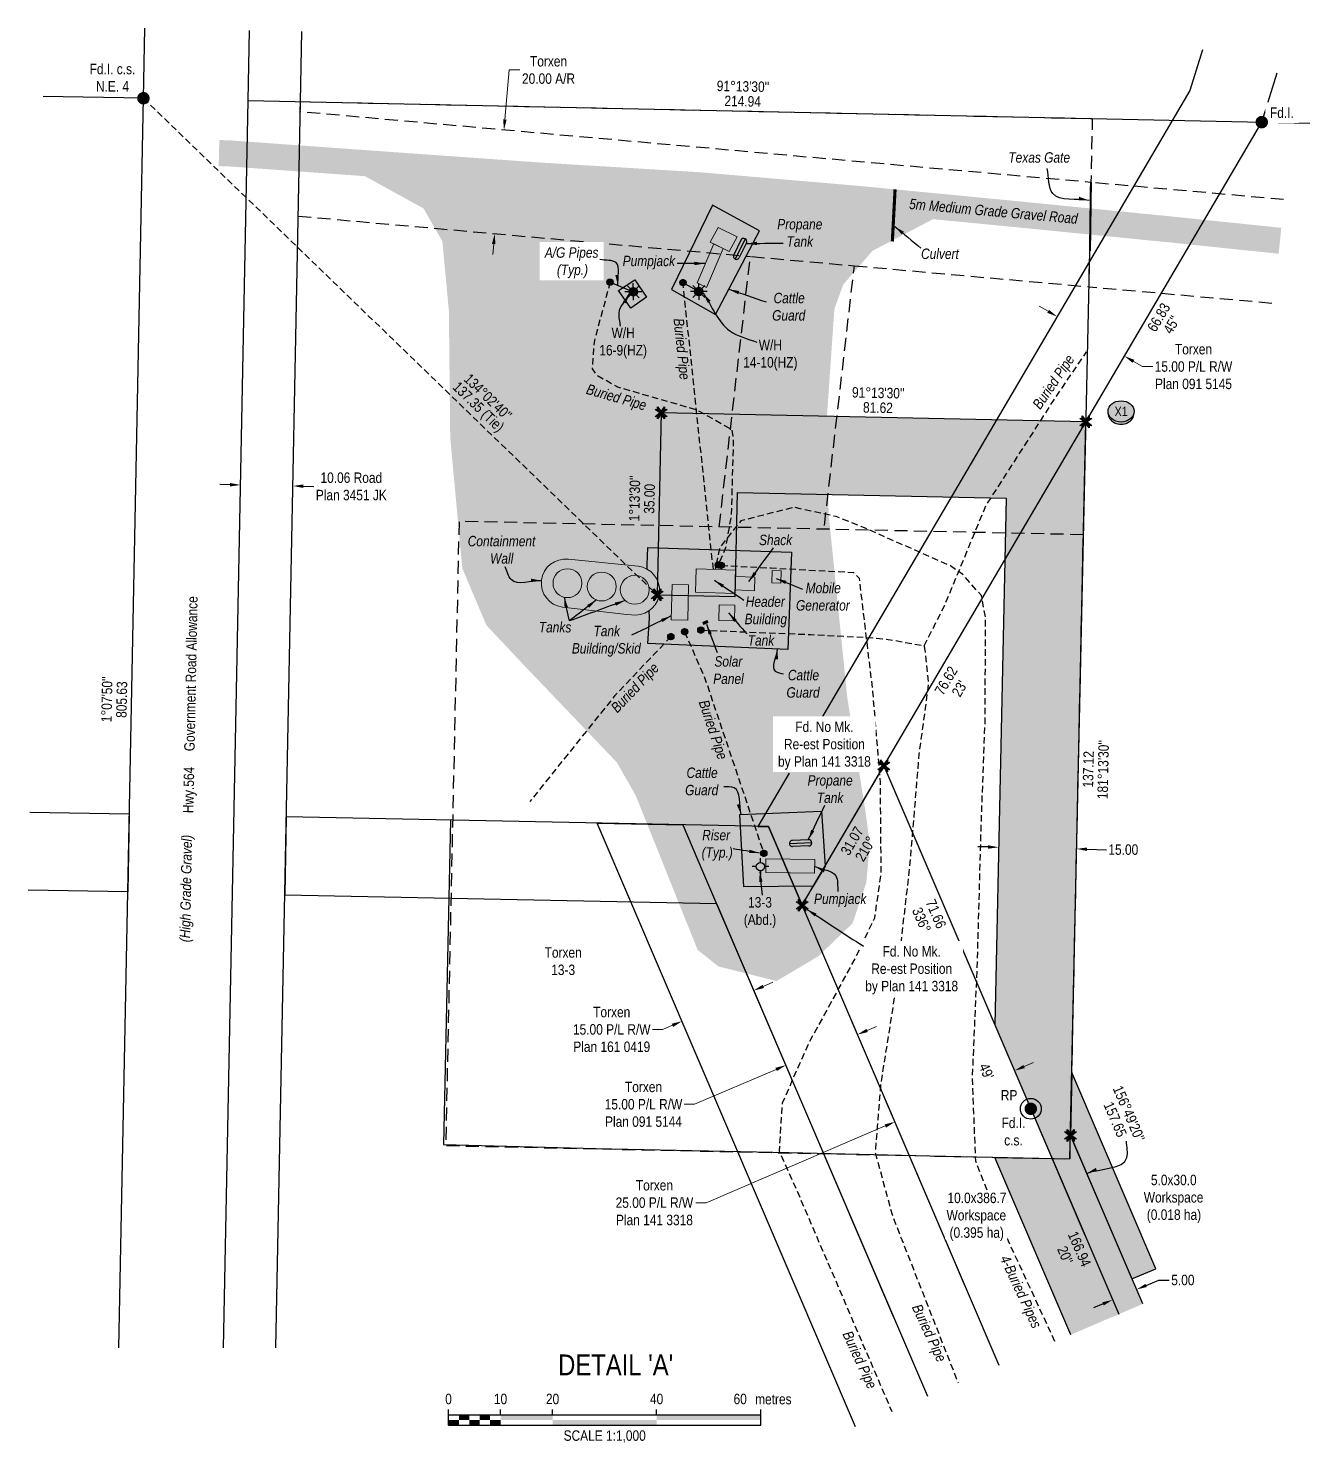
# Model space of a CAD drawing. Extents: x 396563 to 399624, y 5680217 to 5683485.
# Drawn here: x 396563 to 397793, y 5680217 to 5681576 of the extents above; entities that cross this region are included whole.
import ezdxf
from ezdxf.enums import TextEntityAlignment as Align

# ---------------------------------------------------------------- set-up
doc = ezdxf.new("R2010")
doc.units = 0
doc.header["$LTSCALE"] = 5
doc.header["$PDMODE"] = 34
doc.header["$PDSIZE"] = 0.03
for name, pattern in [('foc-ACCESSROAD', [3.75, 2.5, -1.25]), ('foc-TIELINE', [1.875, 1.25, -0.625]), ('UG_PIPE', [1.875, 1.25, -0.625])]:
    doc.linetypes.add(name, pattern=pattern)
doc.layers.get('Defpoints').update_dxf_attribs({"color": 9})
for name, color, linetype in [('35', 37, 'Continuous'), ('AS-FENCE', 48, 'foc-FENCE'), ('AS-PIPE-AG', 44, 'Continuous'), ('AS-PIPE-UG', 44, 'UG_PIPE'), ('AS-PIPE-UG-T', 44, 'Continuous'), ('AS-ROADS', 254, 'Continuous'), ('AS-SYMBOL', 7, 'Continuous'), ('C-AR', 13, 'foc-ACCESSROAD'), ('C-RW', 13, 'Continuous'), ('C-WS', 13, 'foc-ACCESSROAD'), ('C-WS-S', 13, 'Continuous'), ('DETAIL-T', 7, 'Continuous'), ('L-BD', 7, 'Continuous'), ('L-MON', 1, 'Continuous'), ('L-MON-T', 1, 'Continuous'), ('L-ROAD-T', 7, 'Continuous'), ('L-SEC', 7, 'Continuous'), ('L-TIE', 7, 'foc-TIELINE'), ('L-TITLEDB', 4, 'Continuous'), ('L-TITLEDB-T', 4, 'Continuous'), ('P-CROSSINGS', 250, 'Continuous'), ('P-PROPOSED', 10, 'Continuous'), ('P-PROPOSED-H', 21, 'Continuous'), ('P-TEMP-H', 41, 'Continuous'), ('P-TEMP_WORKSPACE', 46, 'Continuous'), ('P-TXT', 4, 'Continuous')]:
    doc.layers.add(name, color=color, linetype=linetype)
for name, color, linetype, lineweight in [('AS-GENERAL', 48, 'Continuous', 18), ('C-RW-T', 13, 'Continuous', 9), ('C-WS-T', 13, 'Continuous', 9), ('P-TEMP-T', 46, 'Continuous', 18), ('T-TEXT', 48, 'Continuous', 18)]:
    doc.layers.add(name, color=color, linetype=linetype, lineweight=lineweight)
doc.styles.add('80', font='ARIALN.TTF', dxfattribs={"height": 10})
doc.styles.add('80CG', font='ARIALN.TTF', dxfattribs={"height": 10})
doc.styles.add('80L', font='ARIALN.TTF', dxfattribs={"height": 10})
doc.styles.add('80LS', font='ARIALNI.TTF', dxfattribs={"height": 10})
doc.styles.add('Crossing', font='ARIALN.TTF', dxfattribs={"height": 10})
doc.styles.add('foc-LtypeFont', font='ARIALN.TTF', dxfattribs={"height": 7.35})
doc.linetypes.add('foc-FENCE', pattern='A,10,-1,["X",foc-LtypeFont,S=0.2,R=0,X=-0.625,Y=-0.75],-1.24', length=12.24)
doc.dimstyles.new('Compass 5 000', dxfattribs={"dimscale": 5, "dimtxt": 9, "dimasz": 2, "dimexe": 0.2, "dimexo": 0.0625, "dimgap": 0.5, "dimtad": 0, "dimtih": 1, "dimtoh": 1, "dimzin": 0, "dimdsep": 46, "dimtxsty": '80CG', "dimcen": 0.1, "dimse1": 1, "dimse2": 1, "dimclrd": 256, "dimclrt": 256, "dimaunit": 1, "dimadec": 4, "dimazin": 0, "dimtfac": 0.06, "dimtofl": 0, "dimtmove": 0, "dimatfit": 1, "dimfxl": 0.2, "dimtolj": 1, "dimtzin": 0, "dimlwd": -1, "dimarcsym": 0})

# ---------------------------------------------------------------- blocks, each defined once
blk = doc.blocks.new('fdia')
at = {"color": 255, "const_width": 1}
blk.add_lwpolyline([(-0.5, 0, 1), (0.5, 0, 1)], format="xyb", close=True, dxfattribs=at)
blk = doc.blocks.new('Fdiaa')
blk.add_blockref('fdia', (0, 0))
blk = doc.blocks.new('fdib')
at = {"color": 1, "const_width": 1.6}
blk.add_lwpolyline([(-0.4, 0, 1), (0.4, 0, 1)], format="xyb", close=True, dxfattribs=at)
at = {"color": 1}
blk.add_circle((0, 0), 0.8, dxfattribs=at)
blk = doc.blocks.new('Fdibb')
blk.add_blockref('fdib', (0, 0))
blk = doc.blocks.new('fdicc')
for name in ['Fdibb', 'Fdiaa']:
    blk.add_blockref(name, (0, 0))
blk = doc.blocks.new('FDI')
blk.add_blockref('fdicc', (0, 0))
blk = doc.blocks.new('GAS')
h = blk.add_hatch(color=255)
h.dxf.hatch_style = 1
edge = h.paths.add_edge_path()
edge.add_arc((0, 0), 0.9, 0, 360)
for p, q in [((-0.81, 0), (-1.62, 0)), ((-0.57, 0.57), (-1.14, 1.14)), ((0, 0.81), (0, 1.62)), ((0.57, 0.57), (1.14, 1.14)), ((1.62, 0), (0.81, 0)), ((-0.57, -0.57), (-1.14, -1.14)), ((0, -0.81), (0, -1.62)), ((1.14, -1.14), (0.57, -0.57))]:
    blk.add_line(p, q)
blk.add_circle((0, 0), 0.8)
blk = doc.blocks.new('RISER')
h = blk.add_hatch(color=255)
h.dxf.hatch_style = 1
edge = h.paths.add_edge_path()
edge.add_arc((0, 0), 0.7, 0, 360)
blk.add_hatch(color=48).paths.add_polyline_path([(0.58, -0.15), (-0.58, -0.15, 0.774597)])
at = {"color": 48}
blk.add_line((-0.58, -0.15), (0.58, -0.15), dxfattribs=at)
blk.add_circle((0, 0), 0.6, dxfattribs=at)
blk = doc.blocks.new('TEMP')
h = blk.add_hatch(color=255)
h.dxf.hatch_style = 1
h.paths.add_polyline_path([(0, 0.25), (-0.67, 1.15), (-0.67, 0.67), (-1.15, 0.67), (-0.25, 0), (-1.15, -0.67), (-0.67, -0.67), (-0.67, -1.15), (0, -0.25), (0.67, -1.15), (0.67, -0.67), (1.15, -0.67), (0.25, 0), (1.15, 0.67), (0.67, 0.67), (0.67, 1.15)])
h.paths.add_polyline_path([(0.57, 0.85), (0.57, 0.57), (0.85, 0.57), (0.08, 0), (0.85, -0.57), (0.57, -0.57), (0.57, -0.85), (0, -0.08), (-0.57, -0.85), (-0.57, -0.57), (-0.85, -0.57), (-0.08, 0), (-0.85, 0.57), (-0.57, 0.57), (-0.57, 0.85), (0, 0.08)], flags=16)
h = blk.add_hatch(color=1)
h.dxf.hatch_style = 1
h.paths.add_polyline_path([(0, 0.08), (-0.57, 0.85), (-0.57, 0.57), (-0.85, 0.57), (-0.08, 0), (-0.85, -0.57), (-0.57, -0.57), (-0.57, -0.85), (0, -0.08), (0.57, -0.85), (0.57, -0.57), (0.85, -0.57), (0.08, 0), (0.85, 0.57), (0.57, 0.57), (0.57, 0.85)])
at = {"color": 1}
for p, q in [((-0.08, 0), (0.08, 0)), ((0, 0.08), (0, -0.08))]:
    blk.add_line(p, q, dxfattribs=at)
at = {"color": 255, "flags": 128}
blk.add_lwpolyline([(-0.25, 0), (-1.15, 0.67), (-0.67, 0.67), (-0.67, 1.15), (0, 0.25), (0.67, 1.15), (0.67, 0.67), (1.15, 0.67), (0.25, 0), (1.15, -0.67), (0.67, -0.67), (0.67, -1.15), (0, -0.25), (-0.67, -1.15), (-0.67, -0.67), (-1.15, -0.67)], close=True, dxfattribs=at)
at = {"color": 1, "flags": 128}
blk.add_lwpolyline([(-0.08, 0), (-0.85, 0.57), (-0.57, 0.57), (-0.57, 0.85), (0, 0.08), (0.57, 0.85), (0.57, 0.57), (0.85, 0.57), (0.08, 0), (0.85, -0.57), (0.57, -0.57), (0.57, -0.85), (0, -0.08), (-0.57, -0.85), (-0.57, -0.57), (-0.85, -0.57)], close=True, dxfattribs=at)
blk = doc.blocks.new('*U538')
at = {"color": 48}
for p, q in [((3.69, 0.75), (0.57, 0.62)), ((3.74, -0.44), (0.62, -0.57))]:
    blk.add_line(p, q, dxfattribs=at)
for centre, start, end in [((0.6, 0.03), 92.3894, 272.3894), ((3.72, 0.16), 272.3894, 452.3894)]:
    blk.add_arc(centre, 0.6, start, end, dxfattribs=at)
at = {"layer": 'Defpoints'}
blk.add_line((4.32, 0.18), (0, 0), dxfattribs=at)
blk = doc.blocks.new('GABD')
for p, q in [((-0.81, 0), (-1.62, 0)), ((0, 0.81), (0, 1.62)), ((1.62, 0), (0.81, 0)), ((0, -0.81), (0, -1.62))]:
    blk.add_line(p, q)
blk.add_circle((0, 0), 0.8)
blk = doc.blocks.new('*U539')
at = {"color": 48}
for p, q in [((1.1, 3.63), (-0.28, 0.8)), ((2.18, 3.1), (0.8, 0.28))]:
    blk.add_line(p, q, dxfattribs=at)
for centre, start, end in [((1.64, 3.36), 334.0566, 514.0566), ((0.26, 0.54), 154.0566, 334.0566)]:
    blk.add_arc(centre, 0.6, start, end, dxfattribs=at)
at = {"layer": 'Defpoints'}
blk.add_line((1.9, 3.9), (0, 0), dxfattribs=at)
blk = doc.blocks.new('*D540')
at = {"layer": 'Defpoints', "color": 0, "transparency": 16777216}
for p in [(396766.7, 5681150), (396817, 5681149), (396816.8, 5681136.4)]:
    blk.add_point(p, dxfattribs=at)
at = {"layer": 'L-TITLEDB-T', "transparency": 16777216}
for p, q in [((396756.5, 5681137.6), (396746.5, 5681137.8)), ((396826.8, 5681136.2), (396836.8, 5681136))]:
    blk.add_line(p, q, dxfattribs=at)
for points in [[(396756.5, 5681139.3), (396756.5, 5681136), (396766.5, 5681137.4)], [(396826.8, 5681137.9), (396826.7, 5681134.6), (396816.8, 5681136.4)]]:
    blk.add_solid(points, dxfattribs=at)
at = {"layer": 'L-TITLEDB-T', "transparency": 16777216, "insert": (396872.9, 5681136), "char_height": 10, "attachment_point": 5, "style": '80CG'}
blk.add_mtext('\\A1;10.06 Road\\PPlan 3451 JK', dxfattribs=at)
blk = doc.blocks.new('*D541')
at = {"layer": 'C-RW-T', "transparency": 16777216}
for p, q in [((397542.1, 5681304.2), (397533.5, 5681309.3)), ((397624, 5681256.1), (397632.7, 5681251.1)), ((397632.7, 5681251.1), (397642.7, 5681251.1))]:
    blk.add_line(p, q, dxfattribs=at)
for points in [[(397543, 5681305.6), (397541.3, 5681302.8), (397550.8, 5681299.1)], [(397624.9, 5681257.6), (397623.2, 5681254.7), (397615.4, 5681261.2)]]:
    blk.add_solid(points, dxfattribs=at)
at = {"layer": 'Defpoints', "color": 0, "transparency": 16777216}
for p in [(397557.5, 5681310.6), (397622.2, 5681272.7), (397615.4, 5681261.2)]:
    blk.add_point(p, dxfattribs=at)
at = {"layer": 'C-RW-T', "transparency": 16777216, "insert": (397681.7, 5681251.1), "char_height": 10, "attachment_point": 5, "style": '80CG'}
blk.add_mtext('\\A1;Torxen\\P15.00 P/L R/W\\PPlan 091 5145', dxfattribs=at)
blk = doc.blocks.new('*D542')
at = {"layer": 'C-RW-T', "transparency": 16777216}
for p, q in [((397020.4, 5681488.3), (397024.6, 5681536)), ((397024.6, 5681536), (397034.6, 5681536)), ((397009.7, 5681368.9), (397008.8, 5681358.9))]:
    blk.add_line(p, q, dxfattribs=at)
for points in [[(397018.7, 5681488.5), (397022, 5681488.2), (397019.5, 5681478.4)], [(397008, 5681369), (397011.3, 5681368.7), (397010.6, 5681378.8)]]:
    blk.add_solid(points, dxfattribs=at)
at = {"layer": 'Defpoints', "color": 0, "transparency": 16777216}
for p in [(396934.9, 5681485.9), (397019.5, 5681478.4), (396926, 5681386.4)]:
    blk.add_point(p, dxfattribs=at)
at = {"layer": 'C-RW-T', "transparency": 16777216, "insert": (397062.3, 5681536), "char_height": 10, "attachment_point": 5, "style": '80CG'}
blk.add_mtext('\\A1;Torxen\\P20.00 A/R', dxfattribs=at)
blk = doc.blocks.new('*D543')
at = {"layer": 'C-RW-T', "transparency": 16777216}
for p, q in [((397268.5, 5680655.7), (397277.7, 5680659.7)), ((397181.2, 5680618.4), (397172, 5680614.4)), ((397172, 5680614.4), (397162, 5680614.4))]:
    blk.add_line(p, q, dxfattribs=at)
for points in [[(397267.9, 5680657.3), (397269.2, 5680654.2), (397259.3, 5680651.8)], [(397180.6, 5680619.9), (397181.9, 5680616.8), (397190.4, 5680622.3)]]:
    blk.add_solid(points, dxfattribs=at)
at = {"layer": 'Defpoints', "color": 0, "transparency": 16777216}
for p in [(397259.8, 5680650.7), (397190.4, 5680622.3), (397190.9, 5680621.2)]:
    blk.add_point(p, dxfattribs=at)
at = {"layer": 'C-RW-T', "transparency": 16777216, "insert": (397123, 5680614.4), "char_height": 10, "attachment_point": 5, "style": '80CG'}
blk.add_mtext('\\A1;Torxen\\P15.00 P/L R/W\\PPlan 161 0419', dxfattribs=at)
blk = doc.blocks.new('*D544')
at = {"layer": 'C-RW-T', "transparency": 16777216}
for p, q in [((397368.2, 5680613.4), (397377.4, 5680617.4)), ((397280.9, 5680576), (397202.6, 5680542.5)), ((397202.6, 5680542.5), (397192.6, 5680542.5))]:
    blk.add_line(p, q, dxfattribs=at)
for points in [[(397367.6, 5680615), (397368.9, 5680611.9), (397359, 5680609.5)], [(397280.2, 5680577.6), (397281.6, 5680574.5), (397290.1, 5680580)]]:
    blk.add_solid(points, dxfattribs=at)
at = {"layer": 'Defpoints', "color": 0, "transparency": 16777216}
for p in [(397361.8, 5680603.1), (397290.1, 5680580), (397292.8, 5680573.6)]:
    blk.add_point(p, dxfattribs=at)
at = {"layer": 'C-RW-T', "transparency": 16777216, "insert": (397153.5, 5680542.5), "char_height": 10, "attachment_point": 5, "style": '80CG'}
blk.add_mtext('\\A1;Torxen\\P15.00 P/L R/W\\PPlan 091 5144', dxfattribs=at)
blk = doc.blocks.new('*D545')
at = {"layer": 'C-RW-T', "transparency": 16777216}
for p, q in [((397519, 5680578.7), (397528.2, 5680582.7)), ((397385.7, 5680521.7), (397213.6, 5680448)), ((397213.6, 5680448), (397203.6, 5680448))]:
    blk.add_line(p, q, dxfattribs=at)
for points in [[(397518.3, 5680580.3), (397519.6, 5680577.2), (397509.8, 5680574.8)], [(397385.1, 5680523.2), (397386.4, 5680520.1), (397394.9, 5680525.6)]]:
    blk.add_solid(points, dxfattribs=at)
at = {"layer": 'Defpoints', "color": 0, "transparency": 16777216}
for p in [(397483.5, 5680636.2), (397368.6, 5680587.1), (397394.9, 5680525.6)]:
    blk.add_point(p, dxfattribs=at)
at = {"layer": 'C-RW-T', "transparency": 16777216, "insert": (397164, 5680448), "char_height": 10, "attachment_point": 5, "style": '80CG'}
blk.add_mtext('\\A1;Torxen\\P25.00 P/L R/W\\PPlan 141 3318', dxfattribs=at)
blk = doc.blocks.new('*D548')
at = {"layer": 'Defpoints', "color": 0, "transparency": 16777216}
for p in [(397496.4, 5680877.7), (397571.4, 5680876), (397569.4, 5680787.8)]:
    blk.add_point(p, dxfattribs=at)
at = {"layer": 'P-TXT', "transparency": 16777216}
for p, q in [((397484.5, 5680789.7), (397474.5, 5680789.9)), ((397579.4, 5680787.5), (397598.3, 5680787.1))]:
    blk.add_line(p, q, dxfattribs=at)
for points in [[(397484.5, 5680791.3), (397484.4, 5680788), (397494.5, 5680789.4)], [(397579.5, 5680789.2), (397579.4, 5680785.9), (397569.4, 5680787.8)]]:
    blk.add_solid(points, dxfattribs=at)
at = {"layer": 'P-TXT', "transparency": 16777216, "insert": (397614.3, 5680787.1), "char_height": 10, "attachment_point": 5, "style": '80CG'}
blk.add_mtext('\\A1;15.00', dxfattribs=at)
blk = doc.blocks.new('*D549')
at = {"layer": 'Defpoints', "color": 0, "transparency": 16777216}
for p in [(397585.1, 5680462.3), (397562.2, 5680452.4), (397604, 5680354.7)]:
    blk.add_point(p, dxfattribs=at)
at = {"layer": 'P-TXT', "transparency": 16777216}
for p, q in [((397636.2, 5680368.5), (397648.3, 5680373.7)), ((397648.3, 5680373.7), (397658.3, 5680373.7)), ((397594.8, 5680350.8), (397585.6, 5680346.9))]:
    blk.add_line(p, q, dxfattribs=at)
for points in [[(397635.5, 5680370), (397636.8, 5680367), (397627, 5680364.6)], [(397594.2, 5680352.3), (397595.5, 5680349.3), (397604, 5680354.7)]]:
    blk.add_solid(points, dxfattribs=at)
at = {"layer": 'P-TXT', "transparency": 16777216, "insert": (397671.5, 5680373.7), "char_height": 10, "attachment_point": 5, "style": '80CG'}
blk.add_mtext('\\A1;5.00', dxfattribs=at)
blk = doc.blocks.new('*U423')
at = {"color": 0}
for p, q in [((-150, 0), (-150, 15)), ((-100, 10), (-100, 15)), ((-50, 10), (-50, 15)), ((50, 10), (50, 15)), ((150.2, 0), (150.2, 15)), ((-150, 10), (150.2, 10)), ((-150, 0), (150.2, 0))]:
    blk.add_line(p, q, dxfattribs=at)
for points in [[(-150, 5), (-140, 5), (-150, 0), (-140, 0)], [(-140, 10), (-130, 10), (-140, 5), (-130, 5)], [(-130, 5), (-120, 5), (-130, 0), (-120, 0)], [(-120, 10), (-110, 10), (-120, 5), (-110, 5)], [(-110, 5), (-100, 5), (-110, 0), (-100, 0)], [(-100, 10), (-50, 10), (-100, 5), (-50, 5)], [(-50, 5), (50, 5), (-50, 0), (50, 0)], [(50, 10), (150.2, 10), (50, 5), (150.2, 5)]]:
    blk.add_solid(points, dxfattribs=at)
at = {"color": 0, "style": '80'}
blk.add_text('metres', height=10, dxfattribs=at).set_placement((162.2, 20), align=Align.CENTER)
at = {"color": 0, "char_height": 10, "style": '80'}
for s, insert, attachment_point in [('0', (-150, 30.2), 2), ('10', (-100, 30.2), 2), ('20', (-50, 30.2), 2), ('40', (50, 30.2), 2), ('60', (136.7, 30.2), 3), ('SCALE 1:1,000', (0.1, -5), 2)]:
    blk.add_mtext(s, dxfattribs=dict(at, insert=insert, attachment_point=attachment_point))
blk = doc.blocks.new('*U576')
at = {"layer": '35', "color": 3}
blk.add_circle((0, 0), 10, dxfattribs=at)
at = {"layer": '35', "color": 3, "style": '80'}
blk.add_attdef('RP_001', (-20.9, 8), '', height=10, dxfattribs=at)
blk = doc.blocks.new('xing2')
h = blk.add_hatch(color=50)
h.dxf.hatch_style = 1
edge = h.paths.add_edge_path()
edge.add_ellipse((0, 0), major_axis=(-12.5, 0), ratio=0.816297, start_angle=0, end_angle=360)
h = blk.add_hatch(color=250)
h.dxf.hatch_style = 1
edge = h.paths.add_edge_path()
edge.add_ellipse((0, -2), major_axis=(-12.5, 0), ratio=0.816297, start_angle=0, end_angle=180)
edge.add_line((12.5, -2), (12.5, 0))
edge.add_ellipse((0, 0), major_axis=(-12.5, 0), ratio=0.816297, start_angle=0, end_angle=180, ccw=False)
edge.add_line((-12.5, 0), (-12.5, -2))
at = {"color": 250}
blk.add_ellipse((0, 0), major_axis=(-12.5, 0), ratio=0.816297, dxfattribs=at)
blk.add_ellipse((0, -2), major_axis=(-12.5, 0), ratio=0.816297, start_param=0, end_param=3.141593, dxfattribs=at)
at = {"color": 250, "style": 'Crossing'}
blk.add_attdef('CROSSING', text='', height=9, dxfattribs=at).set_placement((0.1, 0), align=Align.MIDDLE_CENTER)
at = {"color": 250, "style": 'Crossing', "flags": 1}
for tag, p in [('OWNER', (0.1, -12.5)), ('DESCRIPTION', (0.1, -25.8)), ('LOCATION', (0.1, -39.3)), ('DWG_REF', (0.1, -52.8))]:
    blk.add_attdef(tag, text='', height=9, dxfattribs=at).set_placement(p, align=Align.MIDDLE_CENTER)

msp = doc.modelspace()

# ---------------------------------------------------------------- hatches: boundary and pattern name
at = {"layer": 'AS-ROADS'}
h = msp.add_hatch(color=256, dxfattribs=at)
h.dxf.hatch_style = 1
h.paths.add_polyline_path([(396886.947, 5681433.471), (396942.242, 5681403.006), (396960.352, 5681371.401), (396966.592, 5681304.671), (396967.882, 5681183.201), (396979.482, 5681057.361), (397002.687, 5681002.576), (397039.602, 5680963.351), (397127.922, 5680870.896), (397146.162, 5680838.811), (397205.467, 5680690.836), (397225.452, 5680674.966), (397281.227, 5680660.901), (397321.577, 5680684.781), (397354.337, 5680716.451), (397367.447, 5680755.441), (397370.857, 5680792.731), (397366.542, 5680824.686), (397349.147, 5680933.651), (397331.327, 5681109.206), (397329.112, 5681195.121), (397336.807, 5681306.371), (397345.297, 5681329.911), (397373.545, 5681362.363), (397434.109, 5681394.025), (397187.986, 5681421.445), (396885.628, 5681435.955)])
at = {"layer": 'P-PROPOSED-H'}
h = msp.add_hatch(color=256, dxfattribs=at)
h.dxf.hatch_style = 1
h.paths.add_polyline_path([(397578.272, 5681197.917), (397170.416, 5681206.642), (397166.675, 5681031.753), (397241.627, 5681030.15), (397243.765, 5681130.086), (397501.717, 5681124.568), (397490.9, 5680618.907), (397525.43, 5680538.255), (397609.922, 5680340.906), (397632.895, 5680350.742), (397563.612, 5680512.567)])
at = {"layer": 'P-TEMP-H'}
h = msp.add_hatch(color=256, dxfattribs=at)
h.dxf.hatch_style = 1
h.paths.add_polyline_path([(397622.625, 5680374.729), (397645.598, 5680384.565), (397564.905, 5680573.039), (397563.612, 5680512.567)])
h = msp.add_hatch(color=256, dxfattribs=at)
h.dxf.hatch_style = 1
h.paths.add_polyline_path([(397563.976, 5680321.235), (397609.922, 5680340.906), (397545.93, 5680490.372), (397491.06, 5680491.546)])

# ---------------------------------------------------------------- linework, layer by layer
at = {"layer": 'AS-FENCE', "flags": 128}
for points in [[(397180.361, 5681325.024), (397222.762, 5681301.164), (397264.986, 5681381.468), (397219.734, 5681406.218)], [(397129.513, 5681324.286), (397145.283, 5681334.4), (397156.44, 5681317.689), (397141.383, 5681307.211)], [(397249.787, 5680751.353), (397245.899, 5680820.885), (397324.329, 5680824.17), (397327.86, 5680771.2), (397316.532, 5680751.896)]]:
    msp.add_lwpolyline(points, close=True, dxfattribs=at)
for points in [[(396968.217, 5680815.251), (396961.422, 5680503.836), (397107.702, 5680499.921), (397292.947, 5680496.241), (397428.557, 5680492.986), (397562.782, 5680490.036), (397582.287, 5681362.051)], [(397157.15, 5681056.496), (397156.967, 5681060.576), (397157.682, 5681077.346), (397295.792, 5681072.721), (397292.107, 5680979.471), (397157.597, 5680985.046), (397159.252, 5681009.551), (397158.935, 5681016.635)]]:
    msp.add_lwpolyline(points, dxfattribs=at)
at = {"layer": 'AS-GENERAL', "flags": 128}
for points, const_width in [([(397392.474, 5681371.272), (397395.095, 5681421.272)], 2.999), ([(397582.287, 5681362.051), (397583.194, 5681428.007)], 1.999), ([(397210.487, 5681004.225), (397215.443, 5681006.488)], 2.999)]:
    msp.add_lwpolyline(points, dxfattribs=dict(at, const_width=const_width))
for points in [[(397225.183, 5681384.87), (397243.417, 5681375.72), (397235.841, 5681361.58), (397217.607, 5681370.73)], [(397221.074, 5681368.991), (397230.159, 5681364.431), (397214.063, 5681326.935), (397204.977, 5681331.494)], [(397203.922, 5681056.766), (397203.527, 5681034.396), (397241.477, 5681033.106), (397242.172, 5681055.616)], [(397276.992, 5681055.359), (397285.784, 5681055.037), (397285.461, 5681043.107), (397276.67, 5681043.429)], [(397180.951, 5681041.9), (397196.713, 5681041.562), (397195.983, 5681007.431), (397180.221, 5681007.768)], [(397241.985, 5681049.538), (397241.584, 5681036.553), (397259.957, 5681035.776), (397260.397, 5681048.831)], [(397226.128, 5681022.232), (397241.212, 5681021.91), (397240.889, 5681006.834), (397225.805, 5681007.157)], [(397271.051, 5680778.192), (397271.051, 5680765.153), (397317.817, 5680764.606), (397318.018, 5680777.703)]]:
    msp.add_lwpolyline(points, close=True, dxfattribs=at)
msp.add_lwpolyline([(397148.392, 5681059.451, -0.92420987), (397146.037, 5681012.358), (397137.632, 5681012.831), (397075.592, 5681020.106, -1), (397081.412, 5681065.996)], format="xyb", dxfattribs=at)
msp.add_lwpolyline([(397081.412, 5681065.996), (397148.392, 5681059.451)], dxfattribs=at)
at = {"layer": 'AS-GENERAL'}
for centre in [(397080.481, 5681043.051), (397113.345, 5681039.852), (397145.095, 5681036.762)]:
    msp.add_circle(centre, 13.876, dxfattribs=at)
at = {"layer": 'AS-PIPE-AG'}
for p, q in [((397121.402, 5681332.221), (397143.737, 5681323.011)), ((397191.402, 5681331.796), (397206.622, 5681323.196))]:
    msp.add_line(p, q, dxfattribs=at)
at = {"layer": 'AS-PIPE-UG'}
msp.add_line((397220.59, 5681056.265), (397191.402, 5681331.796), dxfattribs=at)
at = {"layer": 'AS-PIPE-UG', "flags": 128}
for points in [[(397121.402, 5681332.221), (397105.982, 5681274.691), (397104.067, 5681248.916), (397108.122, 5681243.311), (397128.537, 5681231.616), (397204.697, 5681209.626), (397238.387, 5681190.636), (397239.707, 5681180.056), (397237.767, 5681108.701), (397232.282, 5681076.906), (397225.292, 5681060.621)], [(397423.137, 5680982.941), (397442.742, 5681021.936), (397482.417, 5681117.471), (397550.052, 5681222.746), (397579.012, 5681265.286)], [(397548.636, 5680314.667), (397494.637, 5680431.306), (397472.562, 5680488.041), (397469.422, 5680567.751), (397474.037, 5680673.751), (397477.997, 5680815.241), (397481.502, 5680908.236), (397482.097, 5681009.741), (397477.952, 5681031.206), (397460.157, 5681051.291), (397448.247, 5681059.651), (397362.562, 5681097.636), (397338.567, 5681106.991), (397297.962, 5681115.946), (397246.967, 5681102.886), (397226.602, 5681077.271), (397222.293, 5681056.214)], [(397228.167, 5681060.176), (397276.042, 5681057.686), (397355.237, 5681053.346), (397360.532, 5681047.731), (397373.502, 5680939.041), (397380.737, 5680851.856), (397381.472, 5680764.626), (397375.227, 5680721.401), (397357.557, 5680684.391), (397312.542, 5680601.981), (397286.707, 5680543.706), (397283.702, 5680497.651), (397300.187, 5680460.951), (397391.919, 5680247.571)], [(397179.79, 5680991.748), (397126.003, 5680935.074), (397044.279, 5680833.295)], [(397192.976, 5680996.442), (397212.448, 5680951.647), (397269.079, 5680783.548)], [(397208.522, 5680998.006), (397314.072, 5680993.711), (397375.177, 5680990.566), (397393.247, 5680988.331), (397423.137, 5680982.941), (397427.162, 5680946.726), (397418.037, 5680878.786), (397409.017, 5680771.006), (397400.589, 5680697.745)], [(397394.264, 5680644.787), (397381.062, 5680560.271), (397375.997, 5680496.221), (397392.627, 5680435.261), (397455.67, 5680274.865)]]:
    msp.add_lwpolyline(points, dxfattribs=at)
at = {"layer": 'AS-ROADS', "const_width": 25, "flags": 128}
msp.add_lwpolyline([(397764.742, 5681371.986), (397659.497, 5681382.856), (397509.302, 5681397.751), (397359.502, 5681412.206), (397205.667, 5681425.401), (397055.477, 5681434.511), (396904.222, 5681445.226), (396754.292, 5681455.991), (396745.847, 5681456.191)], dxfattribs=at)
at = {"layer": 'C-AR', "flags": 128}
msp.add_lwpolyline([(397768.261, 5681411.518), (397583.194, 5681428.007), (397581.051, 5681327.82), (397759.396, 5681311.942)], dxfattribs=at)
at = {"layer": 'C-RW', "flags": 128}
for points in [[(397690.267, 5681555.498), (397678.204, 5681516.333), (397324.431, 5680913.482)], [(397293.353, 5680860.523), (397263.418, 5680809.511), (397273.462, 5680809.311), (397305.842, 5680733.68), (397747.262, 5681485.886), (397761.907, 5681533.432)], [(397462.544, 5680367.671), (397410.565, 5680489.078), (397305.842, 5680733.68), (397384.428, 5680867.594), (397525.43, 5680538.255), (397577.408, 5680416.849)], [(396564.087, 5680823.184), (396659.675, 5680821.366), (396658.2, 5680746.606), (396562.679, 5680748.33)], [(397495.057, 5680291.729), (397273.462, 5680809.311), (396810.487, 5680818.551), (396810.477, 5680818.049), (396809.009, 5680743.596), (397223.588, 5680735.322), (397393.625, 5680338.165)], [(397357.22, 5680232.716), (397141.332, 5680736.967), (397108.954, 5680812.594), (397191.208, 5680810.952), (397210.251, 5680766.474), (397426.139, 5680262.222)]]:
    msp.add_lwpolyline(points, dxfattribs=at)
at = {"layer": 'C-WS', "flags": 128}
for points in [[(396823.848, 5681495.841), (396824.041, 5681505.635), (397584.507, 5681489.368), (397583.194, 5681428.007)], [(397563.129, 5680490.004), (397575.956, 5681089.622), (396976.338, 5681102.449), (396963.511, 5680502.831), (397563.129, 5680490.004)]]:
    msp.add_lwpolyline(points, close=True, dxfattribs=at)
for points in [[(396821.873, 5681395.701), (397256.109, 5681356.875)], [(397226.179, 5681097.104), (397256.109, 5681356.875), (397355.704, 5681347.97), (397326.552, 5681094.957)], [(397355.704, 5681347.97), (397581.051, 5681327.82)]]:
    msp.add_lwpolyline(points, dxfattribs=at)
at = {"layer": 'L-SEC'}
for p, q in [((396673.237, 5681508.861), (396674.563, 5681576.06)), ((396773.773, 5681506.71), (396775.102, 5681574.076)), ((396673.237, 5681508.861), (396577.012, 5681510.67)), ((396649.561, 5680308.658), (396673.237, 5681508.861)), ((396750.139, 5680308.658), (396773.773, 5681506.71)), ((396773.773, 5681506.71), (397793.301, 5681484.901))]:
    msp.add_line(p, q, dxfattribs=at)
at = {"layer": 'L-TITLEDB'}
for p, q in [((396824.041, 5681505.635), (396825.372, 5681573.085)), ((396800.429, 5680308.658), (396824.041, 5681505.635))]:
    msp.add_line(p, q, dxfattribs=at)
at = {"layer": 'P-TEMP_WORKSPACE'}
msp.add_lwpolyline([(397563.612, 5680512.567), (397622.625, 5680374.729), (397645.598, 5680384.565), (397564.905, 5680573.039)], close=True, dxfattribs=at)

# ---------------------------------------------------------------- block references
at = {"layer": 'AS-SYMBOL', "xscale": 4.997960149999999, "yscale": 4.997960149999999}
for name, p, zscale in [('*U539', (397241.51, 5681354.404), 4.997960149999999), ('RISER', (397191.402, 5681331.796), 24.99999999999999), ('RISER', (397225.392, 5681060.591), 24.99999999999999), ('RISER', (397228.167, 5681060.176), 4.997960149999999), ('RISER', (397192.976, 5680996.442), 4.997960149999999), ('RISER', (397208.522, 5680998.006), 4.997960149999999), ('RISER', (397179.79, 5680991.748), 4.997960149999999), ('*U538', (397293.586, 5680792.854), 4.997960149999999), ('RISER', (397269.079, 5680783.548), 4.997960149999999)]:
    msp.add_blockref(name, p, dxfattribs=dict(at, zscale=zscale))
at = {"layer": 'C-WS-S', "xscale": 4.997960149999999, "yscale": 4.997960149999999}
for name, p, zscale in [('GAS', (397143.737, 5681323.011), 24.99999999999999), ('GAS', (397206.622, 5681323.196), 24.99999999999999), ('GABD', (397265.801, 5680770.825), 4.997960149999999)]:
    msp.add_blockref(name, p, dxfattribs=dict(at, zscale=zscale))
at = {"layer": 'DETAIL-T', "xscale": 0.9991606160757721, "yscale": 0.9991606160757721, "zscale": 0.9991606160757721}
msp.add_blockref('*U423', (397116.129, 5680234.309), dxfattribs=at)
at = {"layer": 'L-MON', "color": 1, "xscale": 4.997960149999999, "yscale": 4.997960149999999, "zscale": 24.98980075}
for p in [(397170.416, 5681206.642), (397578.272, 5681197.917), (397166.675, 5681031.753), (397563.612, 5680512.567)]:
    msp.add_blockref('TEMP', p, dxfattribs=at)
at = {"layer": 'L-MON', "xscale": 4.997960149999999, "yscale": 4.997960149999999, "zscale": 4.997960149999999}
msp.add_blockref('TEMP', (397305.842, 5680733.68), dxfattribs=at)
at = {"layer": 'P-CROSSINGS', "xscale": 0.99959203, "yscale": 0.99959203, "zscale": 0.99959203}
msp.add_blockref('xing2', (397612.118, 5681208.032), dxfattribs=at).add_auto_attribs({'CROSSING': 'X1'})

# ---------------------------------------------------------------- texts
at = {"layer": 'AS-PIPE-UG-T', "char_height": 9.99161, "attachment_point": 1, "style": '80L'}
for s, width, insert, rotation in [('\\pi0.29873;{\\fArial Narrow|b0|i1|c0|p34;Buried Pipe}', 58.98633, (397192.173, 5681298.26), 276.047), ('\\pi0.29873;{\\fArial Narrow|b0|i1|c0|p34;Buried Pipe}', 58.98633, (397526.184, 5681214.642), 55.7541), ('\\pi0.29873;{\\fArial Narrow|b0|i1|c0|p34;Buried Pipe}', 58.98633, (397100.221, 5681234.824), 343.89476), ('\\pi0.29873;{\\fArial Narrow|b0|i1|c0|p34;Buried Pipe}', 58.98633, (397120.983, 5680924.471), 46.496816), ('\\pi0.29873;{\\fArial Narrow|b0|i1|c0|p34;Buried Pipe}', 58.98633, (397215.72, 5680932.264), 288.618086), ('\\pi0.31236;{\\fArial Narrow|b0|i1|c0|p34;4-Buried Pipes}', 75.14601, (397504.594, 5680398.997), 294.842124), ('\\pi8.37857;{\\fArial Narrow|b0|i1|c0|p34;Buried Pipe}', 75.14601, (397416.57, 5680359.401), 294.842124), ('\\pi8.37857;{\\fArial Narrow|b0|i1|c0|p34;Buried Pipe}', 75.14601, (397349.891, 5680333.657), 294.842124)]:
    msp.add_mtext_dynamic_manual_height_columns(s, width=width, gutter_width=49.958, heights=[0], dxfattribs=dict(at, insert=insert, rotation=rotation))
at = {"layer": 'C-RW-T', "char_height": 9.9959, "attachment_point": 5, "style": '80CG'}
for s, insert, width in [('\\A1;W/H\\P16-9(HZ)', (397133.96, 5681273.672), 28.81948), ('\\A1;W/H\\P14-10(HZ)', (397275.313, 5681262.035), 51.57281)]:
    msp.add_mtext(s, dxfattribs=dict(at, insert=insert, width=width))
at = {"layer": 'C-WS-T', "char_height": 9.9959, "attachment_point": 5, "style": '80CG'}
for s, insert in [('\\A1;13-3\\P(Abd.)', (397265.38, 5680726.71)), ('\\A1;Torxen\\P13-3', (397076.356, 5680679.954))]:
    msp.add_mtext(s, dxfattribs=dict(at, insert=insert))
at = {"layer": 'DETAIL-T', "color": 3, "insert": (397126.78, 5680292.208), "char_height": 19.9832, "width": 223.67012, "attachment_point": 5, "style": '80CG'}
msp.add_mtext("DETAIL 'A'", dxfattribs=at)
at = {"layer": 'L-BD', "style": '80L'}
for s, height, rotation, p in [("91°13'30''", 9.9959, 358.7745, (397249.06, 5681520.289)), ('214.94', 9.9959, 358.7745, (397248.756, 5681506.048)), ('66.83', 9.9959, 59.5942, (397648.27, 5681298.435)), ('45"', 9.9959, 59.5942, (397660.555, 5681291.226)), ("134°02'40''", 9.99592, 315.964, (397004.13, 5681221.942)), ('137.35 (Tie)', 9.99592, 315.964, (396994.229, 5681211.701)), ("91°13'30''", 9.9959, 358.7745, (397378.961, 5681225.926)), ('81.62', 9.9959, 358.7745, (397378.656, 5681211.686)), ("1°13'30''", 9.9959, 88.7745, (397144.912, 5681124.451)), ('35.00', 9.9959, 88.7745, (397159.153, 5681124.146)), ('76.62', 9.9959, 59.5942, (397444.049, 5680949.443)), ("1°07'50''", 9.9959, 88.8699, (396638.103, 5680931.517)), ('805.63', 9.9959, 88.8699, (396652.344, 5680931.236)), ("23'", 9.9959, 59.5942, (397456.981, 5680941.854)), ("181°13'30''", 9.99592, 88.7745, (397594.891, 5680864)), ('137.12', 9.9959, 88.7745, (397580.65, 5680864.305)), ('31.07', 9.9959, 59.5942, (397353.756, 5680795.578)), ('210°', 9.9959, 59.5942, (397366.688, 5680787.989)), ('336°', 9.9959, 293.1775, (397420.633, 5680719.536)), ('71.66', 9.9959, 293.1775, (397434.417, 5680725.437)), ("49'", 9.9959, 293.1775, (397482.849, 5680574.218)), ("156°49'20''", 9.99592, 293.1775, (397619.684, 5680533.593)), ('157.65', 9.9959, 293.1775, (397606.589, 5680527.987)), ('166.94', 9.9959, 293.1775, (397572.245, 5680403.51)), ("20''", 9.9959, 293.1775, (397558.462, 5680397.609))]:
    msp.add_text(s, height=height, rotation=rotation, dxfattribs=at).set_placement(p, align=Align.MIDDLE)
at = {"layer": 'L-ROAD-T', "style": '80L'}
for s, height, p in [('Government Road Allowance', 9.99592, (396718.848, 5680956.099)), ('Hwy.564', 9.9959, (396716.645, 5680844.438))]:
    msp.add_text(s, height=height, rotation=88.869877, dxfattribs=at).set_placement(p, align=Align.MIDDLE_CENTER)
at = {"layer": 'P-TEMP-T', "insert": (397630.922, 5680474.823), "char_height": 9.99161, "attachment_point": 1, "style": '80L'}
msp.add_mtext_dynamic_manual_height_columns('\\pi9.88129;5.0x30.0\\P\\pi3.03165;Workspace\\P\\pi5.93167;(0.018 ha)', width=62.65969, gutter_width=49.98, heights=[0], dxfattribs=at)
at = {"layer": 'T-TEXT', "style": '80LS'}
for s, rotation, p in [('5m Medium Grade Gravel Road', 354.908531, (397489.623, 5681400.376)), ('(High Grade Gravel)', 88.869877, (396713.994, 5680749.793))]:
    msp.add_text(s, height=9.99592, rotation=rotation, dxfattribs=at).set_placement(p, align=Align.MIDDLE_CENTER)
at = {"layer": 'T-TEXT', "char_height": 10.00079, "attachment_point": 1, "style": '80L'}
for s, width, insert in [('\\pi0.76288;{\\fArial Narrow|b0|i1|c0|p34;Texas Gate}', 59.04738, (397503.159, 5681456.998)), ('\\pi-4.96063;{\\fArial Narrow|b0|i1|c0|p34;Propane\\P\\pi3.94868;Tank}', 32.55142, (397286.924, 5681392.907)), ('\\pi-10.28847;{\\fArial Narrow|b0|i1|c0|p34;Pumpjack}', 29.78176, (397143.787, 5681357.599)), ('\\pi9.82568;{\\fArial Narrow|b0|i1|c0|p34;Culvert}', 55.34313, (397410.229, 5681364.475)), ('\\pi13.36961;{\\fArial Narrow|b0|i1|c0|p34;Cattle \\P\\pi12.02571;Guard}', 55.34313, (397265.039, 5681321.987)), ('\\pi0.56846;{\\fArial Narrow|b0|i1|c0|p34;Containment \\P\\pi22.0879;Wall}', 65.50083, (396984.131, 5681088.482)), ('\\pi0.4559;{\\fArial Narrow|b0|i1|c0|p34;Shack}', 32.55142, (397263.981, 5681089.607)), ('\\pi-0.17853;{\\fArial Narrow|b0|i1|c0|p34;Mobile\\P\\pi-9.45962;Generator}', 32.55142, (397309.433, 5681043.47)), ('\\pi-2.59046;{\\fArial Narrow|b0|i1|c0|p34;Header \\P\\pi-3.6649;Building}', 32.90532, (397254.273, 5681030.357)), ('\\pi0.76288;{\\fArial Narrow|b0|i1|c0|p34;Tanks}', 31.27574, (397052.212, 5681005.799)), ('\\pi21.1192;{\\fArial Narrow|b0|i1|c0|p34;Tank \\P\\pi0.299;Building/Skid}', 66.89248, (397084.376, 5681002.169)), ('\\pi0.76288;{\\fArial Narrow|b0|i1|c0|p34;Tank}', 26.17984, (397252.801, 5680993.12)), ('\\pi-0.37295;{\\fArial Narrow|b0|i1|c0|p34;Solar \\P\\pi-1.52584;Panel}', 26.17984, (397221.986, 5680972.922)), ('\\pi13.36961;{\\fArial Narrow|b0|i1|c0|p34;Cattle \\P\\pi12.02571;Guard}', 55.34313, (397278.787, 5680959.795)), ('\\pi13.36961;{\\fArial Narrow|b0|i1|c0|p34;Cattle \\P\\pi12.02571;Guard}', 55.34313, (397181.445, 5680866.012)), ('\\pi1.09033;{\\fArial Narrow|b0|i1|c0|p34;Riser\\P\\pi0.53435;(Typ.)}', 29.35199, (397208.834, 5680806.083)), ('\\pi-10.28847;{\\fArial Narrow|b0|i1|c0|p34;Pumpjack}', 29.78176, (397327.559, 5680744.911))]:
    msp.add_mtext_dynamic_manual_height_columns(s, width=width, gutter_width=49.98, heights=[0], dxfattribs=dict(at, insert=insert))

# ---------------------------------------------------------------- dimensions: what is measured, and where the dimension line sits
at = {"layer": 'C-RW-T'}
for p1, p2, distance, text, picture, middle in [((397557.492, 5681310.631), (397622.15, 5681272.688), -13.32, 'Torxen\\P15.00 P/L R/W\\PPlan 091 5145', '*D541', (397681.744, 5681251.077)), ((397259.831, 5680650.669), (397190.912, 5680621.162), -1.234, 'Torxen\\P15.00 P/L R/W\\PPlan 161 0419', '*D543', (397122.955, 5680614.425))]:
    dim = msp.add_aligned_dim(p1=p1, p2=p2, distance=distance, text=text, dimstyle='Compass 5 000', dxfattribs=at)
    dim.commit()
    dim.dimension.update_dxf_attribs({"geometry": picture, "text_midpoint": middle})
dim = msp.add_linear_dim(base=(397290.095, 5680579.982), p1=(397361.752, 5680603.091), p2=(397292.834, 5680573.584), angle=203.177491, text='Torxen\\P15.00 P/L R/W\\PPlan 091 5144', dimstyle='Compass 5 000', dxfattribs=at)
dim.commit()
dim.dimension.update_dxf_attribs({"geometry": '*D544', "text_midpoint": (397153.491, 5680542.512), "dimtype": 161})
at = {"layer": 'L-TITLEDB-T'}
dim = msp.add_aligned_dim(p1=(396766.736, 5681149.984), p2=(396817.006, 5681148.992), distance=-12.56, text='10.06 Road\\PPlan 3451 JK', dimstyle='Compass 5 000', dxfattribs=at)
dim.commit()
dim.dimension.update_dxf_attribs({"geometry": '*D540', "text_midpoint": (396872.883, 5681136.04)})
at = {"layer": 'P-TXT'}
for base, p1, p2, angle, text, picture, middle in [((397569.442, 5680787.771), (397496.436, 5680877.704), (397571.416, 5680876.027), 358.718637, '15.00', '*D548', (397614.266, 5680787.125)), ((397604.004, 5680354.729), (397585.144, 5680462.272), (397562.172, 5680452.437), 203.177491, '5.00', '*D549', (397671.464, 5680373.705))]:
    dim = msp.add_linear_dim(base=base, p1=p1, p2=p2, angle=angle, text=text, dimstyle='Compass 5 000', dxfattribs=at)
    dim.commit()
    dim.dimension.update_dxf_attribs({"geometry": picture, "text_midpoint": middle, "dimtype": 161})

# ---------------------------------------------------------------- leaders
at = {"layer": 'C-RW-T', "path_type": 1}
for points in [[(397139.948, 5681321.411), (397129.771, 5681302.512), (397131.098, 5681290.078)], [(397210.787, 5681321.484), (397236.303, 5681285.474), (397262.301, 5681274.418)]]:
    msp.add_leader(points, dimstyle='Compass 5 000', override={"dimgap": 0.5, "dimtad": 0}, dxfattribs=at)
at = {"layer": 'C-WS-T', "path_type": 1}
msp.add_leader([(397265.17, 5680766.07), (397267.474, 5680743.459)], dimstyle='Compass 5 000', override={"dimgap": 0.5, "dimtad": 0}, dxfattribs=at)
at = {"layer": 'L-BD', "path_type": 1}
msp.add_leader([(397579.188, 5680476.186), (397617.75, 5680491.292), (397617.354, 5680507.094)], dimstyle='Compass 5 000', override={"dimgap": 0.5, "dimtad": 0}, dxfattribs=at)
at = {"layer": 'T-TEXT', "path_type": 1}
for points in [[(397581.407, 5681410.707), (397546.571, 5681417.281), (397541.211, 5681441.384)], [(397394.865, 5681385.659), (397419.983, 5681364.9)], [(397252.412, 5681369.276), (397287.748, 5681369.741)], [(397212.477, 5681350.175), (397185.76, 5681350.175)], [(397235.509, 5681325.408), (397271.317, 5681313.226)], [(397254.805, 5681044.795), (397278.345, 5681076.915)], [(397055.493, 5681045.399), (397026.401, 5681046.472), (397020.681, 5681058.808)], [(397221.544, 5681045.815), (397249.854, 5681026.906)], [(397280.984, 5681047.534), (397306.254, 5681037.271)], [(397077.231, 5681029.561), (397082.125, 5681006.747)], [(397108.276, 5681026.935), (397082.125, 5681006.747)], [(397135.881, 5681026.386), (397082.125, 5681006.747)], [(397235.211, 5681014.442), (397252.694, 5680994.369)], [(397180.022, 5681011.587), (397142.093, 5680992.986)], [(397213.99, 5681003.551), (397224.338, 5680976.458)], [(397281.984, 5680979.891), (397280.108, 5680958.5), (397287.985, 5680955.876)], [(397247.157, 5680820.938), (397240.567, 5680846.521), (397230.609, 5680847.55)], [(397311.721, 5680796.416), (397327.629, 5680829.718)], [(397265.01, 5680783.88), (397239.463, 5680787.82)], [(397318.168, 5680770.831), (397338.241, 5680761.945), (397340.262, 5680746.865)]]:
    msp.add_leader(points, dimstyle='Compass 5 000', override={"dimgap": 0.5, "dimtad": 0}, dxfattribs=at)

# ---------------------------------------------------------------- next in the draw order: texts
at = {"layer": 'AS-PIPE-AG', "insert": (397058.651, 5681365.687), "char_height": 9.99161, "attachment_point": 1, "style": '80L', "bg_fill": 2}
msp.add_mtext_dynamic_manual_height_columns('\\pi0.0611;{\\fArial Narrow|b0|i1|c0|p34;A/G Pipes\\P\\pi11.68844;(Typ.)}', width=51.63418, gutter_width=49.958, heights=[0], dxfattribs=at)
at = {"layer": 'L-MON-T', "attachment_point": 5, "style": '80CG', "bg_fill": 2}
for s, insert, char_height, width in [('\\A1;Fd.I. c.s.\\PN.E. 4', (396643.515, 5681528.622), 9.99578, 43.04226), ('\\A1;Fd.I.', (397766.583, 5681494.969), 9.9958, 22.03476), ('\\A1;Fd. No Mk.\\PRe-est Position\\Pby Plan 141 3318', (397327.245, 5680887.002), 9.99578, 88.72556), ('\\A1;Fd. No Mk.\\PRe-est Position\\Pby Plan 141 3318', (397411.054, 5680671.266), 9.99578, 88.72556), ('\\A1;Fd.I.\\Pc.s.', (397508.812, 5680516.293), 9.9958, 22.03476)]:
    msp.add_mtext(s, dxfattribs=dict(at, insert=insert, char_height=char_height, width=width))

# ---------------------------------------------------------------- next in the draw order: linework, layer by layer
at = {"layer": 'L-TIE'}
msp.add_line((396673.237, 5681508.861), (397166.675, 5681031.753), dxfattribs=at)
at = {"layer": 'P-PROPOSED'}
msp.add_lwpolyline([(397632.895, 5680350.742), (397563.612, 5680512.567), (397578.272, 5681197.917), (397170.416, 5681206.642), (397166.675, 5681031.753), (397241.627, 5681030.15), (397243.765, 5681130.086), (397501.717, 5681124.568), (397490.9, 5680618.907), (397525.43, 5680538.255), (397609.922, 5680340.906)], dxfattribs=at)
at = {"layer": 'P-TEMP_WORKSPACE', "flags": 128}
msp.add_lwpolyline([(397563.976, 5680321.235), (397491.06, 5680491.546), (397545.93, 5680490.372), (397609.922, 5680340.906)], dxfattribs=at)

# ---------------------------------------------------------------- next in the draw order: block references
ref = msp.add_blockref('*U576', (397525.457, 5680538.191), dxfattribs=dict(xscale=0.99959203, yscale=0.99959203, zscale=0.99959203))
ref.add_attrib('RP_001', 'RP', (397496.654, 5680546.201), dxfattribs={"layer": '35', "color": 3, "height": 9.9959, "style": '80'})
at = {"layer": 'AS-SYMBOL', "xscale": 4.997960149999999, "yscale": 4.997960149999999, "zscale": 24.99999999999999}
msp.add_blockref('RISER', (397121.402, 5681332.221), dxfattribs=at)
at = {"layer": 'L-MON', "xscale": 4.997960149999999, "yscale": 4.997960149999999}
for name, p, zscale in [('FDI', (396673.237, 5681508.861), 24.99999999999999), ('FDI', (397747.262, 5681485.886), 4.997960149999999), ('TEMP', (397384.428, 5680867.594), 4.997960149999999), ('FDI', (397525.457, 5680538.191), 24.99999999999999)]:
    msp.add_blockref(name, p, dxfattribs=dict(at, zscale=zscale))

# ---------------------------------------------------------------- next in the draw order: texts
at = {"layer": 'T-TEXT', "insert": (397316.041, 5680858.656), "char_height": 10.00079, "attachment_point": 1, "style": '80L'}
msp.add_mtext_dynamic_manual_height_columns('\\pi-4.96063;{\\fArial Narrow|b0|i1|c0|p34;Propane\\P\\pi3.94868;Tank}', width=32.55142, gutter_width=49.98, heights=[0], dxfattribs=at)

# ---------------------------------------------------------------- next in the draw order: dimensions: what is measured, and where the dimension line sits
at = {"layer": 'C-RW-T'}
for base, p1, p2, angle, text, picture, middle in [((397019.463, 5681478.366), (396925.985, 5681386.392), (396934.877, 5681485.923), 84.895174, 'Torxen\\P20.00 A/R', '*D542', (397062.349, 5681536.029)), ((397394.926, 5680525.605), (397483.478, 5680636.242), (397368.613, 5680587.065), 203.177491, 'Torxen\\P25.00 P/L R/W\\PPlan 141 3318', '*D545', (397164.032, 5680447.961))]:
    dim = msp.add_linear_dim(base=base, p1=p1, p2=p2, angle=angle, text=text, dimstyle='Compass 5 000', dxfattribs=at)
    dim.commit()
    dim.dimension.update_dxf_attribs({"geometry": picture, "text_midpoint": middle, "dimtype": 161})

# ---------------------------------------------------------------- next in the draw order: leaders
at = {"layer": 'AS-PIPE-AG', "path_type": 1}
msp.add_leader([(397128.9, 5681329.129), (397127.231, 5681351.016), (397111.667, 5681353.878)], dimstyle='Compass 5 000', override={"dimgap": 0.5, "dimtad": 0}, dxfattribs=at)
at = {"layer": 'L-MON-T', "path_type": 1}
msp.add_leader([(397310.399, 5680729.771), (397364.687, 5680694.3)], dimstyle='Compass 5 000', override={"dimgap": 0.5, "dimtad": 0}, dxfattribs=at)

# ---------------------------------------------------------------- next in the draw order: texts
at = {"layer": 'P-TEMP-T', "insert": (397444.407, 5680457.631), "char_height": 9.99161, "attachment_point": 1, "style": '80L', "bg_fill": 3, "box_fill_scale": 1.15, "bg_fill_color": 256, "bg_fill_true_color": 256, "bg_fill_transparency": 0}
msp.add_mtext_dynamic_manual_height_columns('\\pi0.99937;10.0x386.7\\P\\pi0.14061;Workspace\\P\\pi3.04063;(0.395 ha)', width=56.8776, gutter_width=49.98, heights=[0], dxfattribs=at)

doc.saveas('drawing.dxf')
